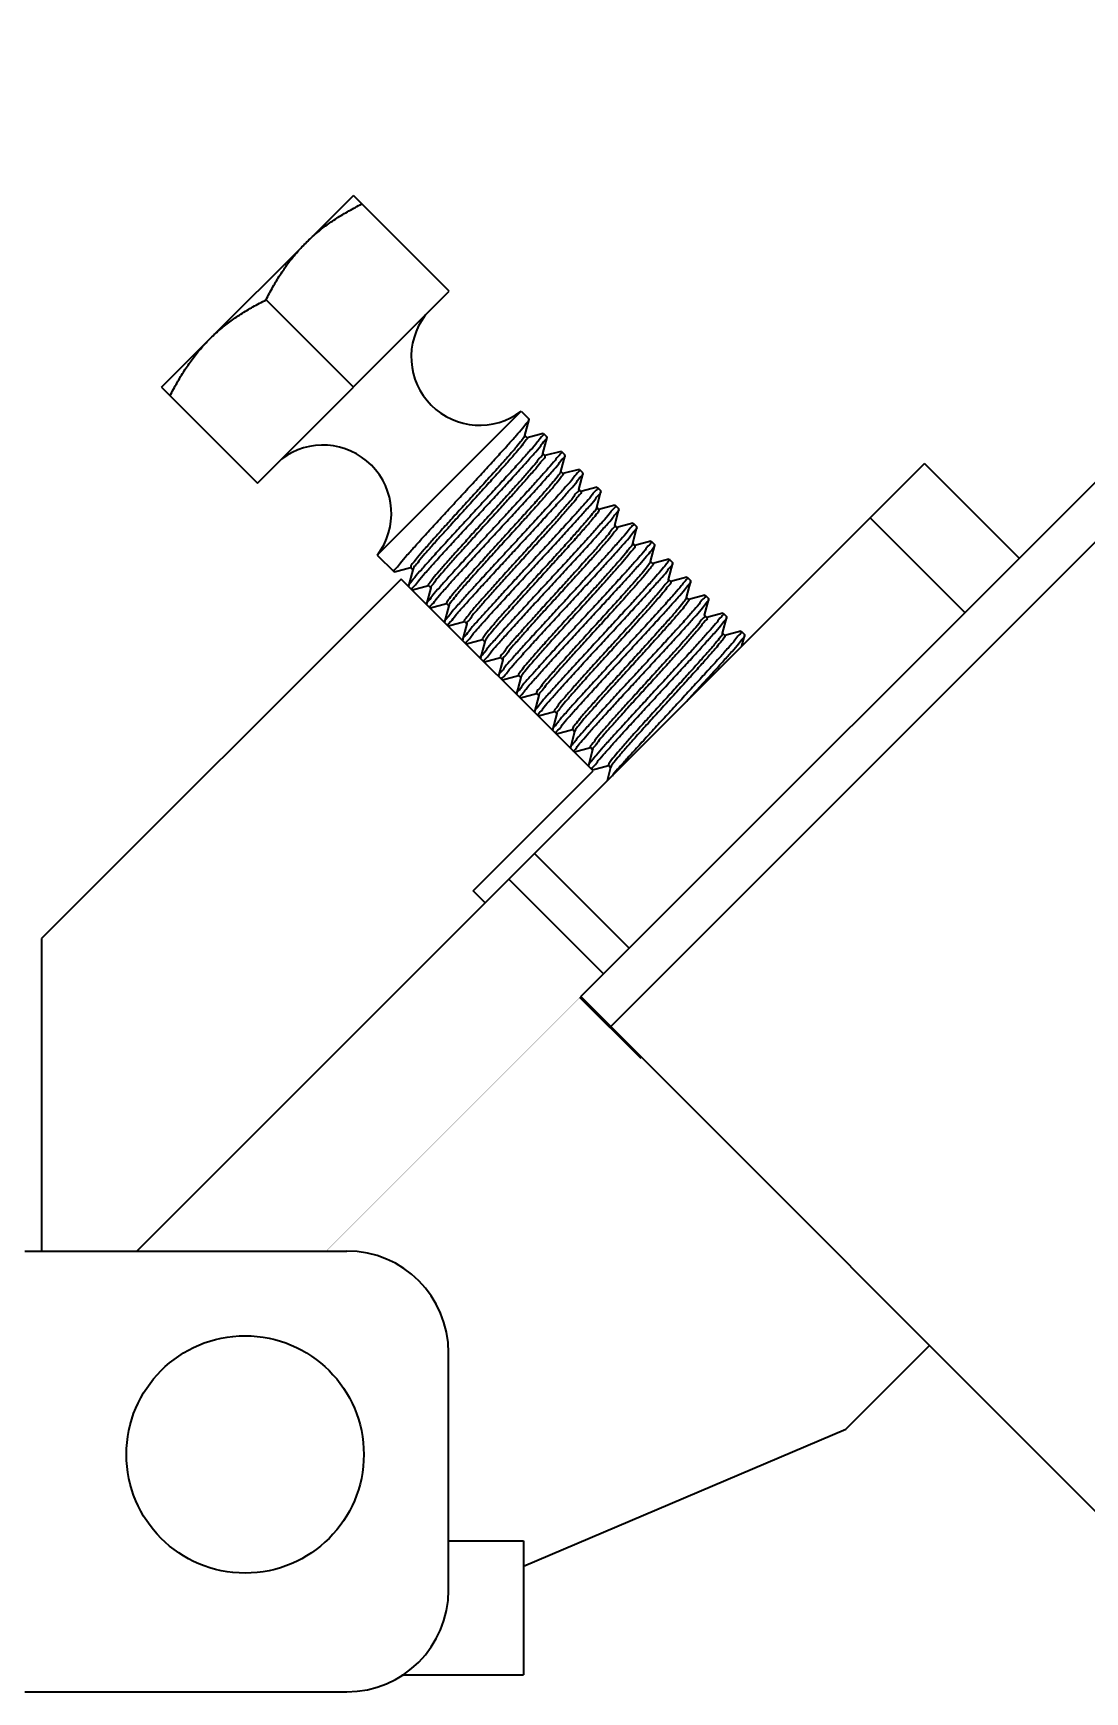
# Model space of a CAD drawing. Extents: x -452079 to 117456, y 3902 to 836955.
# Drawn here: x -266191 to -265778, y 688864 to 689515 of the extents above; entities that cross this region are included whole.
import ezdxf

# ---------------------------------------------------------------- set-up
doc = ezdxf.new("R2010")
doc.units = 0
doc.header["$LTSCALE"] = 1000
doc.header["$MEASUREMENT"] = 0
doc.layers.add('总说明', color=2, linetype='Continuous')
doc.styles.add('DIM_FONT', font='SIMPLEX', dxfattribs={"width": 0.7, "bigfont": 'GBCBIG'})
doc.dimstyles.new('DIMN150', dxfattribs={"dimscale": 1.5, "dimtxt": 300, "dimasz": 100, "dimexe": 250, "dimexo": 300, "dimgap": 150, "dimtad": 1, "dimdec": 0, "dimzin": 0, "dimdsep": 46, "dimtxsty": 'DIM_FONT', "dimblk": 'ARCHTICK', "dimcen": 0.09, "dimclrt": 7, "dimazin": 2, "dimtfac": 1, "dimtdec": 0, "dimtix": 1, "dimtmove": 2, "dimatfit": 3, "dimfxl": 0, "dimtolj": 1, "dimtzin": 0, "dimarcsym": 0})

# ---------------------------------------------------------------- blocks, each defined once
blk = doc.blocks.new('_ArchTick')
at = {"color": 0, "linetype": 'ByBlock', "const_width": 0.4}
blk.add_lwpolyline([(-0.5, -0.5), (0.5, 0.5)], dxfattribs=at)
blk = doc.blocks.new('*D324')
at = {"layer": '总说明', "color": 0, "linetype": 'Continuous', "lineweight": -2, "transparency": 16777216}
blk.add_arc((-266127.61, 688961.81), 1005.92, 45, 90, dxfattribs=at)
at = {"layer": '总说明', "color": 0, "linetype": 'Continuous', "lineweight": -2, "transparency": 16777216, "xscale": 150, "yscale": 150, "zscale": 150}
for p, rotation in [((-266127.61, 689967.73), 180.0000000000005), ((-265416.32, 689673.1), 315.0000000000401)]:
    blk.add_blockref('_ArchTick', p, dxfattribs=dict(at, rotation=rotation))
at = {"layer": '总说明', "color": 7, "linetype": 'Continuous', "transparency": 16777216, "insert": (-265570.46, 690306.9), "char_height": 450, "attachment_point": 5, "rotation": 337.5, "style": 'DIM_FONT'}
blk.add_mtext('\\A1;45°', dxfattribs=at)

msp = doc.modelspace()

# ---------------------------------------------------------------- linework, layer by layer
at = {"layer": '总说明', "color": 2, "linetype": 'Continuous'}
for p, q in [((-265976.1, 689136.82), (-263306.58, 691806.34)), ((-263294.83, 691794.59), (-265964.35, 689125.07)), ((-265976.1, 689136.82), (-265764.61, 688925.32))]:
    msp.add_line(p, q, dxfattribs=at)
at = {"layer": '总说明', "color": 5, "linetype": 'Continuous'}
for p, q in [((-266140.43, 689375.73), (-266065.24, 689450.93)), ((-266027.64, 689413.33), (-266065.24, 689450.93)), ((-266102.84, 689338.13), (-266027.64, 689413.33)), ((-266099.48, 689409.97), (-266065.24, 689375.73)), ((-266140.43, 689375.73), (-266102.84, 689338.13)), ((-266055.84, 689309.93), (-265999.44, 689366.33)), ((-265999.44, 689366.33), (-265996.37, 689363.26)), ((-265998.04, 689356.8), (-265996.36, 689363.12)), ((-265996.36, 689363.12), (-265996.37, 689363.26)), ((-265998.05, 689356.66), (-265998.42, 689356.01)), ((-265998.07, 689356.67), (-265998.04, 689356.8)), ((-265997.15, 689355.9), (-265998.04, 689356.8)), ((-265990.87, 689357.63), (-265997.16, 689355.95)), ((-265990.87, 689357.63), (-265990.73, 689357.62)), ((-265990.73, 689357.62), (-265989.32, 689356.21)), ((-265991.02, 689349.62), (-265990.99, 689349.75)), ((-265990.99, 689349.75), (-265989.31, 689356.07)), ((-265990.1, 689348.85), (-265990.99, 689349.75)), ((-265983.82, 689350.58), (-265990.11, 689348.9)), ((-265989.31, 689356.07), (-265989.32, 689356.21)), ((-265983.82, 689350.58), (-265983.68, 689350.57)), ((-265983.68, 689350.57), (-265982.27, 689349.16)), ((-266004.28, 689182.9), (-265841.3, 689345.88)), ((-265991.08, 689349.59), (-265991.06, 689349.53)), ((-265983.94, 689342.7), (-265982.26, 689349.02)), ((-265976.77, 689343.53), (-265983.06, 689341.85)), ((-265982.26, 689349.02), (-265982.27, 689349.16)), ((-265976.77, 689343.53), (-265976.63, 689343.52)), ((-265976.63, 689343.52), (-265975.22, 689342.11)), ((-265804.17, 689308.75), (-265841.3, 689345.88)), ((-265983.99, 689342.58), (-265984.22, 689342.07)), ((-265983.97, 689342.57), (-265983.94, 689342.7)), ((-265983.05, 689341.8), (-265983.94, 689342.7)), ((-265976.89, 689335.65), (-265975.21, 689341.97)), ((-265975.21, 689341.97), (-265975.22, 689342.11)), ((-265976.92, 689335.52), (-265976.89, 689335.65)), ((-265976, 689334.75), (-265976.89, 689335.65)), ((-265969.72, 689336.48), (-265976.01, 689334.8)), ((-265969.84, 689328.6), (-265968.16, 689334.92)), ((-265969.72, 689336.48), (-265969.58, 689336.47)), ((-265969.58, 689336.47), (-265968.17, 689335.06)), ((-265968.16, 689334.92), (-265968.17, 689335.06)), ((-265969.93, 689328.48), (-265970.04, 689328.11)), ((-265969.87, 689328.47), (-265969.84, 689328.6)), ((-265968.95, 689327.7), (-265969.84, 689328.6)), ((-265962.67, 689329.43), (-265968.96, 689327.75)), ((-265962.79, 689321.55), (-265961.11, 689327.87)), ((-265962.67, 689329.43), (-265962.53, 689329.42)), ((-265962.53, 689329.42), (-265961.12, 689328.01)), ((-265961.11, 689327.87), (-265961.12, 689328.01)), ((-265862.61, 689324.56), (-265825.48, 689287.44)), ((-265962.83, 689321.42), (-265962.79, 689321.55)), ((-265961.9, 689320.65), (-265962.79, 689321.55)), ((-265955.62, 689322.38), (-265961.91, 689320.7)), ((-265955.74, 689314.5), (-265954.06, 689320.82)), ((-265955.62, 689322.38), (-265955.48, 689322.37)), ((-265955.48, 689322.37), (-265954.07, 689320.96)), ((-265954.06, 689320.82), (-265954.07, 689320.96)), ((-265955.85, 689314.37), (-265955.87, 689314.14)), ((-265955.78, 689314.37), (-265955.74, 689314.5)), ((-265954.85, 689313.6), (-265955.74, 689314.5)), ((-265948.57, 689315.33), (-265954.86, 689313.65)), ((-265948.69, 689307.45), (-265947.01, 689313.77)), ((-265948.57, 689315.33), (-265948.43, 689315.32)), ((-265948.43, 689315.32), (-265947.02, 689313.91)), ((-265947.01, 689313.77), (-265947.02, 689313.91)), ((-266055.84, 689309.93), (-266049.24, 689303.34)), ((-266049.1, 689303.33), (-266042.81, 689305)), ((-266042.82, 689305.06), (-266041.92, 689304.16)), ((-266041.89, 689304.29), (-266041.92, 689304.16)), ((-266041.81, 689304.49), (-266041.81, 689304.29)), ((-265948.67, 689307.31), (-265949.1, 689306.61)), ((-265948.73, 689307.32), (-265948.69, 689307.45)), ((-265947.8, 689306.55), (-265948.69, 689307.45)), ((-265941.52, 689308.28), (-265947.81, 689306.6)), ((-265941.64, 689300.4), (-265939.96, 689306.72)), ((-265941.52, 689308.28), (-265941.38, 689308.27)), ((-265941.38, 689308.27), (-265939.97, 689306.86)), ((-265939.96, 689306.72), (-265939.97, 689306.86)), ((-266046.44, 689300.53), (-266187.43, 689159.54)), ((-266049.1, 689303.33), (-266049.24, 689303.34)), ((-265971.24, 689225.34), (-266046.44, 689300.53)), ((-266041.92, 689304.16), (-266043.61, 689297.84)), ((-266042.05, 689296.28), (-266035.76, 689297.95)), ((-266035.77, 689298.01), (-266034.87, 689297.11)), ((-265941.75, 689300.25), (-265941.72, 689300.15)), ((-265941.68, 689300.27), (-265941.64, 689300.4)), ((-265940.75, 689299.5), (-265941.64, 689300.4)), ((-265934.47, 689301.23), (-265940.76, 689299.56)), ((-265934.59, 689293.35), (-265932.91, 689299.67)), ((-265934.47, 689301.23), (-265934.33, 689301.22)), ((-265934.33, 689301.22), (-265932.92, 689299.81)), ((-265932.91, 689299.67), (-265932.92, 689299.81)), ((-266034.87, 689297.11), (-266036.56, 689290.79)), ((-266034.84, 689297.24), (-266034.87, 689297.11)), ((-265934.63, 689293.23), (-265934.9, 689292.68)), ((-265934.63, 689293.22), (-265934.59, 689293.35)), ((-265933.7, 689292.45), (-265934.59, 689293.35)), ((-265927.42, 689294.18), (-265933.71, 689292.51)), ((-265927.54, 689286.3), (-265925.86, 689292.62)), ((-265927.42, 689294.18), (-265927.28, 689294.17)), ((-265927.28, 689294.17), (-265925.87, 689292.76)), ((-265925.86, 689292.62), (-265925.87, 689292.76)), ((-266035, 689289.23), (-266028.71, 689290.9)), ((-266027.82, 689290.06), (-266029.51, 689283.74)), ((-266028.72, 689290.96), (-266027.82, 689290.06)), ((-266027.79, 689290.19), (-266027.82, 689290.06)), ((-266027.65, 689290.51), (-266027.73, 689290.18)), ((-265927.58, 689286.17), (-265927.54, 689286.3)), ((-265926.65, 689285.4), (-265927.54, 689286.3)), ((-265920.37, 689287.13), (-265926.66, 689285.46)), ((-265920.49, 689279.25), (-265918.81, 689285.57)), ((-265920.37, 689287.13), (-265920.23, 689287.12)), ((-265920.23, 689287.12), (-265918.82, 689285.71)), ((-265918.81, 689285.57), (-265918.82, 689285.71)), ((-266027.95, 689282.18), (-266021.66, 689283.85)), ((-266020.78, 689283.01), (-266022.46, 689276.69)), ((-266021.67, 689283.91), (-266020.78, 689283.01)), ((-266020.74, 689283.14), (-266020.78, 689283.01)), ((-265920.57, 689279.13), (-265920.71, 689278.73)), ((-265920.53, 689279.12), (-265920.49, 689279.25)), ((-265919.6, 689278.35), (-265920.49, 689279.25)), ((-265913.32, 689280.08), (-265919.61, 689278.41)), ((-265913.32, 689280.08), (-265913.18, 689280.07)), ((-265913.18, 689280.07), (-265911.77, 689278.66)), ((-265912.89, 689274.29), (-265911.76, 689278.52)), ((-265911.76, 689278.52), (-265911.77, 689278.66)), ((-266020.9, 689275.13), (-266014.61, 689276.8)), ((-266013.73, 689275.96), (-266015.41, 689269.64)), ((-266014.62, 689276.86), (-266013.73, 689275.96)), ((-266013.69, 689276.09), (-266013.73, 689275.96)), ((-266013.47, 689276.55), (-266013.67, 689276.08)), ((-266013.85, 689268.08), (-266007.56, 689269.76)), ((-266006.68, 689268.91), (-266008.36, 689262.59)), ((-266007.57, 689269.81), (-266006.68, 689268.91)), ((-266006.64, 689269.04), (-266006.68, 689268.91)), ((-266006.62, 689269.1), (-266006.6, 689269.06)), ((-266006.8, 689261.03), (-266000.51, 689262.71)), ((-265999.63, 689261.86), (-266001.31, 689255.54)), ((-266000.52, 689262.76), (-265999.63, 689261.86)), ((-265999.59, 689261.99), (-265999.63, 689261.86)), ((-265999.27, 689262.61), (-265999.61, 689261.99)), ((-265999.75, 689253.98), (-265993.46, 689255.66)), ((-265992.58, 689254.81), (-265994.26, 689248.49)), ((-265993.47, 689255.71), (-265992.58, 689254.81)), ((-265992.54, 689254.94), (-265992.58, 689254.81)), ((-265992.48, 689255.11), (-265992.46, 689254.95)), ((-265992.7, 689246.93), (-265986.41, 689248.61)), ((-265985.53, 689247.76), (-265987.21, 689241.44)), ((-265986.42, 689248.66), (-265985.53, 689247.76)), ((-265985.49, 689247.89), (-265985.53, 689247.76)), ((-265985.65, 689239.88), (-265979.36, 689241.56)), ((-265978.48, 689240.71), (-265980.16, 689234.39)), ((-265979.37, 689241.61), (-265978.48, 689240.71)), ((-265978.44, 689240.84), (-265978.48, 689240.71)), ((-265978.32, 689241.13), (-265978.38, 689240.83)), ((-265978.6, 689232.83), (-265972.31, 689234.51)), ((-265971.43, 689233.66), (-265973.11, 689227.34)), ((-265972.32, 689234.56), (-265971.43, 689233.66)), ((-265971.39, 689233.79), (-265971.43, 689233.66)), ((-265971.55, 689225.78), (-265965.26, 689227.46)), ((-265964.38, 689226.61), (-265965.76, 689221.41)), ((-265965.27, 689227.51), (-265964.38, 689226.61)), ((-265964.34, 689226.74), (-265964.38, 689226.61)), ((-265964.14, 689227.16), (-265964.31, 689226.73)), ((-266018.24, 689178.34), (-265971.24, 689225.34)), ((-265994.21, 689192.97), (-265957.08, 689155.84)), ((-266150.11, 689037.07), (-266004.28, 689182.9)), ((-266004.28, 689182.9), (-265967.15, 689145.77)), ((-266013.54, 689173.64), (-266018.24, 689178.34)), ((-266187.43, 689159.54), (-266187.43, 689037.07)), ((-265952.44, 689112.54), (-265976.41, 689136.51)), ((-266194.08, 689037.07), (-266067.79, 689037.07)), ((-265872.15, 688967.24), (-265839.33, 689000.05)), ((-266027.91, 688904.13), (-266027.91, 688997.19)), ((-265998.57, 688913.57), (-265872.15, 688967.24)), ((-266027.91, 688923.4), (-265998.57, 688923.4)), ((-265998.57, 688923.4), (-265998.57, 688870.89)), ((-266046.17, 688870.89), (-265998.57, 688870.89)), ((-266194.08, 688864.25), (-266067.79, 688864.25))]:
    msp.add_line(p, q, dxfattribs=at)
at = {"layer": '总说明', "color": 5, "linetype": 'Continuous', "const_width": 0.0369}
msp.add_lwpolyline([(-265976.1, 689136.82), (-266075.85, 689037.07)], dxfattribs=at)
at = {"layer": '总说明', "color": 5, "linetype": 'Continuous'}
msp.add_circle((-266107.67, 688957.31), 46.53, dxfattribs=at)
for centre, radius, start, end in [((-266015.72, 689387.65), 26.82, 142.62815, 307.37185), ((-266077.15, 689326.22), 26.82, 322.62815, 127.37185), ((-266067.79, 688997.19), 39.88, 0, 90), ((-266067.79, 688904.13), 39.88, 270, 0)]:
    msp.add_arc(centre, radius, start, end, dxfattribs=at)
for points, start_tangent, end_tangent in [([(-266084.04, 689432.13), (-266080.21, 689435.68), (-266076.1, 689438.96), (-266071.71, 689442), (-266067, 689444.85), (-266061.88, 689447.57)], (0.707107, 0.707106), (0.894427, 0.447214)), ([(-266099.48, 689409.97), (-266096.76, 689415.09), (-266093.91, 689419.81), (-266090.87, 689424.2), (-266087.59, 689428.3), (-266084.04, 689432.13)], (0.447214, 0.894427), (0.707107, 0.707107)), ([(-266121.64, 689394.53), (-266117.81, 689398.08), (-266113.7, 689401.36), (-266109.31, 689404.4), (-266104.6, 689407.25), (-266099.48, 689409.97)], (0.707107, 0.707106), (0.894427, 0.447214)), ([(-266137.08, 689372.37), (-266134.36, 689377.49), (-266131.51, 689382.21), (-266128.47, 689386.6), (-266125.19, 689390.7), (-266121.64, 689394.53)], (0.447214, 0.894427), (0.707107, 0.707107)), ([(-266022.8, 689333.3), (-266017.84, 689338.68), (-266013.04, 689343.89), (-266008.61, 689348.73), (-266004.67, 689353.08), (-266001.38, 689356.79), (-265998.82, 689359.77), (-265997.13, 689361.87), (-265996.39, 689363.03), (-265996.41, 689363.08)], (0.678435, 0.73466), (-0.54701, 0.837126)), ([(-265990.84, 689357.52), (-265990.75, 689357.39), (-265991.49, 689356.23), (-265993.18, 689354.13), (-265995.74, 689351.15), (-265999.03, 689347.44), (-266002.97, 689343.09), (-266007.4, 689338.25), (-266012.2, 689333.04), (-266017.16, 689327.66)], (0.678071, -0.734996), (-0.678435, -0.73466)), ([(-265998.42, 689356.01), (-265999.71, 689354.28), (-266001.87, 689351.67), (-266004.8, 689348.29), (-266008.38, 689344.26), (-266012.47, 689339.73), (-266016.88, 689334.87), (-266021.45, 689329.86), (-266025.97, 689324.89), (-266030.26, 689320.15), (-266034.15, 689315.82), (-266037.47, 689312.05), (-266040.08, 689308.99), (-266041.87, 689306.76), (-266042.75, 689305.43), (-266042.72, 689305.09)], (-0.558946, -0.829204), (0.327323, -0.944913)), ([(-265997.15, 689355.88), (-265997.13, 689355.87), (-265997.48, 689355.07), (-265998.77, 689353.34), (-266000.93, 689350.73), (-266003.86, 689347.35), (-266007.44, 689343.32), (-266011.53, 689338.79), (-266015.94, 689333.93), (-266020.51, 689328.92), (-266025.03, 689323.95), (-266029.32, 689319.21), (-266033.21, 689314.88), (-266036.53, 689311.11), (-266039.14, 689308.05), (-266040.93, 689305.82), (-266041.81, 689304.49)], (0.964187, -0.265224), (-0.06784, -0.997696)), ([(-266015.75, 689326.25), (-266010.81, 689331.61), (-266006.03, 689336.79), (-266001.59, 689341.65), (-265997.65, 689346.01), (-265994.35, 689349.71), (-265991.8, 689352.69), (-265990.11, 689354.78), (-265989.34, 689355.96), (-265989.37, 689356.03)], (0.678435, 0.73466), (-0.480478, 0.877007)), ([(-265983.79, 689350.48), (-265983.7, 689350.33), (-265984.47, 689349.14), (-265986.16, 689347.05), (-265988.71, 689344.07), (-265992.01, 689340.37), (-265995.95, 689336.01), (-266000.4, 689331.15), (-266005.17, 689325.97), (-266010.11, 689320.61)], (0.620064, -0.784552), (-0.678435, -0.73466)), ([(-265991.06, 689349.53), (-265991.82, 689348.32), (-265993.49, 689346.2), (-265996, 689343.25), (-265999.23, 689339.57), (-266003.05, 689335.3), (-266007.3, 689330.61), (-266011.8, 689325.66), (-266016.37, 689320.64), (-266020.82, 689315.75), (-266024.96, 689311.16), (-266028.62, 689307.05), (-266031.64, 689303.58), (-266033.91, 689300.87), (-266035.31, 689299.02), (-266035.8, 689298.09), (-266035.75, 689298.07)], (0.339404, -0.940641), (0.973295, -0.229556)), ([(-265990.21, 689348.76), (-265990.12, 689348.59), (-265990.88, 689347.38), (-265992.55, 689345.26), (-265995.06, 689342.31), (-265998.29, 689338.63), (-266002.11, 689334.36), (-266006.36, 689329.67), (-266010.86, 689324.72), (-266015.43, 689319.7), (-266019.88, 689314.81), (-266024.02, 689310.22), (-266027.68, 689306.11), (-266030.7, 689302.64), (-266032.97, 689299.93), (-266034.37, 689298.08), (-266034.91, 689297.23)], (0.608978, -0.793187), (0.093888, -0.995583)), ([(-266008.7, 689319.2), (-266003.76, 689324.56), (-265998.98, 689329.75), (-265994.5, 689334.64), (-265990.54, 689339.02), (-265987.26, 689342.72), (-265984.72, 689345.67), (-265983.05, 689347.75), (-265982.29, 689348.93), (-265982.32, 689348.98)], (0.678435, 0.73466), (-0.539935, 0.841707)), ([(-265976.74, 689343.42), (-265976.65, 689343.29), (-265977.41, 689342.11), (-265979.08, 689340.03), (-265981.62, 689337.08), (-265984.9, 689333.38), (-265988.86, 689329), (-265993.34, 689324.11), (-265998.12, 689318.92), (-266003.06, 689313.56)], (0.671665, -0.740855), (-0.678435, -0.73466)), ([(-265984.22, 689342.07), (-265985.39, 689340.46), (-265987.43, 689337.97), (-265990.27, 689334.68), (-265993.77, 689330.73), (-265997.8, 689326.26), (-266002.18, 689321.43), (-266006.74, 689316.43), (-266011.28, 689311.44), (-266015.61, 689306.66), (-266019.56, 689302.26), (-266022.97, 689298.41), (-266025.68, 689295.26), (-266027.58, 689292.91), (-266028.59, 689291.45), (-266028.67, 689290.97)], (-0.477036, -0.878884), (0.209123, -0.977889)), ([(-265983.05, 689341.8), (-265983.28, 689341.13), (-265984.45, 689339.52), (-265986.49, 689337.03), (-265989.33, 689333.74), (-265992.83, 689329.79), (-265996.86, 689325.32), (-266001.24, 689320.49), (-266005.8, 689315.49), (-266010.34, 689310.5), (-266014.67, 689305.72), (-266018.62, 689301.32), (-266022.03, 689297.47), (-266024.74, 689294.32), (-266026.64, 689291.97), (-266027.65, 689290.51)], (0.563765, -0.825935), (-0.312593, -0.949887)), ([(-266001.65, 689312.15), (-265996.71, 689317.5), (-265991.9, 689322.73), (-265987.4, 689327.65), (-265983.44, 689332.03), (-265980.16, 689335.72), (-265977.65, 689338.65), (-265975.98, 689340.73), (-265975.23, 689341.89), (-265975.26, 689341.93)], (0.678435, 0.73466), (-0.597228, 0.802072)), ([(-266049.13, 689303.44), (-266049.22, 689303.57), (-266048.47, 689304.73), (-266046.78, 689306.83), (-266044.21, 689309.82), (-266040.92, 689313.53), (-266036.99, 689317.87), (-266032.57, 689322.7), (-266027.76, 689327.92), (-266022.8, 689333.3)], (-0.675831, 0.737056), (0.678435, 0.73466)), ([(-265976.93, 689335.52), (-265977.57, 689334.43), (-265979.12, 689332.43), (-265981.52, 689329.58), (-265984.66, 689326), (-265988.41, 689321.8), (-265992.62, 689317.15), (-265997.1, 689312.22), (-266001.67, 689307.2), (-266006.14, 689302.28), (-266010.33, 689297.65), (-266014.06, 689293.47)], (0.730717, -0.68268), (-0.662888, -0.748719)), ([(-265976.06, 689334.63), (-265975.99, 689334.58), (-265976.63, 689333.49), (-265978.18, 689331.49), (-265980.58, 689328.64), (-265983.72, 689325.06), (-265987.47, 689320.86), (-265991.68, 689316.21), (-265996.16, 689311.28), (-266000.73, 689306.26), (-266005.2, 689301.34), (-266009.39, 689296.71), (-266013.12, 689292.53)], (0.870228, -0.49265), (-0.662888, -0.748719)), ([(-265969.68, 689336.36), (-265969.59, 689336.25), (-265970.34, 689335.09), (-265972.01, 689333.01), (-265974.52, 689330.08), (-265977.8, 689326.39), (-265981.76, 689322.01), (-265986.26, 689317.09), (-265991.07, 689311.86), (-265996.01, 689306.51)], (0.72202, -0.691872), (-0.678435, -0.73466)), ([(-265994.6, 689305.1), (-265989.66, 689310.45), (-265984.83, 689315.7), (-265980.32, 689320.64), (-265976.36, 689325.01), (-265973.09, 689328.69), (-265970.59, 689331.61), (-265968.92, 689333.69), (-265968.18, 689334.85), (-265968.2, 689334.88)], (0.678435, 0.73466), (-0.62331, 0.781975)), ([(-266017.16, 689327.66), (-266022.12, 689322.28), (-266026.93, 689317.06), (-266031.36, 689312.23), (-266035.28, 689307.89), (-266038.57, 689304.18), (-266041.14, 689301.19), (-266042.83, 689299.09), (-266043.58, 689297.93), (-266043.55, 689297.88)], (-0.678435, -0.73466), (0.54423, -0.838936)), ([(-266042.08, 689296.39), (-266042.17, 689296.51), (-266041.43, 689297.67), (-266039.73, 689299.79), (-266037.16, 689302.78), (-266033.87, 689306.48), (-266029.97, 689310.79), (-266025.53, 689315.64), (-266020.71, 689320.88), (-266015.75, 689326.25)], (-0.69538, 0.718643), (0.678435, 0.73466)), ([(-265970.04, 689328.11), (-265971.08, 689326.62), (-265973.01, 689324.25), (-265975.75, 689321.06), (-265979.17, 689317.19), (-265983.14, 689312.78), (-265987.49, 689307.99), (-265992.03, 689303), (-265996.58, 689298), (-266000.95, 689293.18), (-266004.97, 689288.72), (-266008.45, 689284.79), (-266011.26, 689281.53), (-266013.28, 689279.07), (-266014.41, 689277.49), (-266014.61, 689276.86)], (-0.356019, -0.934479), (0.395701, -0.91838)), ([(-265968.98, 689327.69), (-265969.1, 689327.17), (-265970.14, 689325.68), (-265972.07, 689323.31), (-265974.81, 689320.12), (-265978.23, 689316.25), (-265982.2, 689311.84), (-265986.55, 689307.05), (-265991.09, 689302.06), (-265995.64, 689297.06), (-266000.01, 689292.24), (-266004.03, 689287.78), (-266007.51, 689283.85), (-266010.32, 689280.59), (-266012.34, 689278.13), (-266013.47, 689276.55)], (0.215215, -0.976567), (-0.450529, -0.892762)), ([(-265962.63, 689329.31), (-265962.54, 689329.21), (-265963.28, 689328.06), (-265964.95, 689325.97), (-265967.45, 689323.05), (-265970.72, 689319.37), (-265974.68, 689315), (-265979.19, 689310.06), (-265984.02, 689304.81), (-265988.96, 689299.46)], (0.745127, -0.666923), (-0.678435, -0.73466)), ([(-265987.55, 689298.05), (-265982.6, 689303.42), (-265977.73, 689308.71), (-265973.2, 689313.66), (-265969.25, 689318.03), (-265966.01, 689321.68), (-265963.51, 689324.6), (-265961.84, 689326.68), (-265961.12, 689327.81), (-265961.14, 689327.84)], (0.678435, 0.73466), (-0.671679, 0.740842)), ([(-266010.11, 689320.61), (-266015.07, 689315.24), (-266019.89, 689310), (-266024.33, 689305.15), (-266028.23, 689300.84), (-266031.52, 689297.14), (-266034.09, 689294.15), (-266035.79, 689292.03), (-266036.53, 689290.87), (-266036.51, 689290.83)], (-0.678435, -0.73466), (0.564907, -0.825154)), ([(-266035.05, 689289.35), (-266035.13, 689289.44), (-266034.41, 689290.57), (-266032.72, 689292.69), (-266030.15, 689295.68), (-266026.87, 689299.37), (-266022.98, 689303.67), (-266018.51, 689308.56), (-266013.67, 689313.82), (-266008.7, 689319.2)], (-0.783261, 0.621693), (0.678435, 0.73466)), ([(-265962.77, 689321.46), (-265963.33, 689320.53), (-265964.76, 689318.65), (-265967.06, 689315.91), (-265970.11, 689312.41), (-265973.79, 689308.29), (-265977.94, 689303.69), (-265982.39, 689298.79), (-265986.96, 689293.77), (-265991.46, 689288.83), (-265995.7, 689284.14), (-265999.5, 689279.89), (-266002.71, 689276.24), (-266005.19, 689273.31), (-266006.83, 689271.22), (-266007.56, 689270.04), (-266007.46, 689269.91)], (0.606273, -0.795257), (0.691036, -0.72282)), ([(-265961.92, 689320.57), (-265961.87, 689320.55), (-265962.39, 689319.59), (-265963.82, 689317.71), (-265966.12, 689314.97), (-265969.17, 689311.47), (-265972.85, 689307.35), (-265977, 689302.75), (-265981.45, 689297.85), (-265986.02, 689292.83), (-265990.52, 689287.89), (-265994.76, 689283.2), (-265998.56, 689278.95), (-266001.77, 689275.3), (-266004.25, 689272.37), (-266005.89, 689270.28), (-266006.62, 689269.1)], (0.9653, -0.261145), (0.4579, -0.889004)), ([(-265955.57, 689322.26), (-265955.48, 689322.17), (-265956.2, 689321.04), (-265957.87, 689318.96), (-265960.37, 689316.04), (-265963.61, 689312.39), (-265967.56, 689308.02), (-265972.09, 689303.07), (-265976.96, 689297.78), (-265981.91, 689292.41)], (0.788288, -0.615307), (-0.678435, -0.73466)), ([(-265980.5, 689291), (-265975.55, 689296.37), (-265970.76, 689301.57), (-265966.33, 689306.41), (-265962.38, 689310.77), (-265959.1, 689314.47), (-265956.54, 689317.45), (-265954.83, 689319.58), (-265954.08, 689320.75), (-265954.1, 689320.78)], (0.678435, 0.73466), (-0.612773, 0.790259)), ([(-266003.06, 689313.56), (-266008.03, 689308.18), (-266012.87, 689302.92), (-266017.34, 689298.03), (-266021.24, 689293.73), (-266024.51, 689290.04), (-266027.08, 689287.05), (-266028.77, 689284.94), (-266029.49, 689283.8), (-266029.48, 689283.77)], (-0.678435, -0.73466), (0.665467, -0.746428)), ([(-266019.04, 689293.19), (-266015.2, 689297.42), (-266010.93, 689302.09), (-266006.37, 689307.04), (-266001.65, 689312.15)], (0.669412, 0.742891), (0.678435, 0.73466)), ([(-265955.87, 689314.14), (-265956.79, 689312.78), (-265958.61, 689310.51), (-265961.24, 689307.43), (-265964.58, 689303.64), (-265968.49, 689299.29), (-265972.79, 689294.54), (-265977.32, 689289.56), (-265981.88, 689284.56), (-265986.29, 689279.7), (-265990.36, 689275.18), (-265993.92, 689271.17), (-265996.83, 689267.82), (-265998.96, 689265.25), (-266000.21, 689263.55), (-266000.53, 689262.78), (-266000.52, 689262.77)], (-0.146821, -0.989163), (0.938077, -0.346427)), ([(-265954.93, 689313.58), (-265954.93, 689313.2), (-265955.85, 689311.84), (-265957.67, 689309.57), (-265960.3, 689306.49), (-265963.64, 689302.7), (-265967.55, 689298.35), (-265971.85, 689293.6), (-265976.38, 689288.62), (-265980.94, 689283.62), (-265985.35, 689278.76), (-265989.42, 689274.24), (-265992.98, 689270.23), (-265995.89, 689266.88), (-265998.02, 689264.31), (-265999.27, 689262.61)], (0.277812, -0.960635), (-0.53964, -0.841896)), ([(-265948.53, 689315.21), (-265948.44, 689315.11), (-265949.19, 689313.94), (-265950.9, 689311.81), (-265953.46, 689308.83), (-265956.74, 689305.13), (-265960.69, 689300.77), (-265965.12, 689295.93), (-265969.91, 689290.73), (-265974.86, 689285.36)], (0.735622, -0.677392), (-0.678435, -0.73466)), ([(-265973.45, 689283.95), (-265968.79, 689289), (-265964.27, 689293.92), (-265960.04, 689298.53), (-265956.22, 689302.74), (-265952.96, 689306.39), (-265950.3, 689309.44), (-265948.36, 689311.77), (-265947.26, 689313.28), (-265947, 689313.77)], (0.678435, 0.73466), (0.287226, 0.957863)), ([(-266020.94, 689275.25), (-266021.03, 689275.35), (-266020.3, 689276.49), (-266018.67, 689278.53), (-266016.18, 689281.43), (-266012.95, 689285.08), (-266009.01, 689289.43), (-266004.48, 689294.38), (-265999.59, 689299.7), (-265994.6, 689305.1)], (-0.727156, 0.686472), (0.678435, 0.73466)), ([(-265996.01, 689306.51), (-266000.73, 689301.4), (-266005.29, 689296.45), (-266009.56, 689291.78), (-266013.4, 689287.55)], (-0.678435, -0.73466), (-0.669412, -0.742891)), ([(-265949.1, 689306.61), (-265950.42, 689304.85), (-265952.61, 689302.22), (-265955.56, 689298.82), (-265959.17, 689294.77), (-265963.27, 689290.22), (-265967.69, 689285.35), (-265972.26, 689280.34), (-265976.77, 689275.37), (-265981.06, 689270.64), (-265984.93, 689266.33), (-265988.22, 689262.58), (-265990.8, 689259.55), (-265992.56, 689257.35), (-265993.42, 689256.05), (-265993.36, 689255.75)], (-0.595315, -0.803493), (0.388709, -0.921361)), ([(-265947.81, 689306.52), (-265947.78, 689306.51), (-265948.16, 689305.67), (-265949.48, 689303.91), (-265951.67, 689301.28), (-265954.62, 689297.88), (-265958.23, 689293.83), (-265962.33, 689289.28), (-265966.75, 689284.41), (-265971.32, 689279.4), (-265975.83, 689274.43), (-265980.12, 689269.7), (-265983.99, 689265.39), (-265987.28, 689261.64), (-265989.87, 689258.61), (-265991.62, 689256.41), (-265992.48, 689255.11)], (0.972276, -0.233836), (0.023685, -0.999719)), ([(-265941.38, 689308.27), (-265941.62, 689307.64), (-265942.72, 689306.13), (-265944.66, 689303.8), (-265947.32, 689300.75), (-265950.58, 689297.1), (-265954.4, 689292.89), (-265958.63, 689288.28), (-265963.15, 689283.36), (-265967.81, 689278.31)], (0.863266, -0.504749), (-0.678435, -0.73466)), ([(-265966.4, 689276.9), (-265961.42, 689282.3), (-265956.53, 689287.62), (-265952, 689292.57), (-265948.07, 689296.92), (-265944.83, 689300.56), (-265942.34, 689303.46), (-265940.71, 689305.51), (-265939.98, 689306.65), (-265940, 689306.68)], (0.678435, 0.73466), (-0.597006, 0.802237)), ([(-265988.96, 689299.46), (-265993.95, 689294.06), (-265998.84, 689288.74), (-266003.37, 689283.79), (-266007.31, 689279.44), (-266010.54, 689275.79), (-266013.03, 689272.89), (-266014.66, 689270.85), (-266015.39, 689269.71), (-266015.36, 689269.68)], (-0.678435, -0.73466), (0.600611, -0.799541)), ([(-266013.89, 689268.2), (-266013.98, 689268.3), (-266013.23, 689269.47), (-266011.52, 689271.61), (-266008.94, 689274.6), (-266005.65, 689278.3), (-266001.71, 689282.65), (-265997.28, 689287.49), (-265992.5, 689292.69), (-265987.55, 689298.05)], (-0.737043, 0.675845), (0.678435, 0.73466)), ([(-265941.72, 689300.15), (-265942.51, 689298.91), (-265944.22, 689296.76), (-265946.75, 689293.78), (-265950, 689290.08), (-265953.84, 689285.8), (-265958.11, 689281.09), (-265962.61, 689276.13), (-265967.18, 689271.12), (-265971.62, 689266.23), (-265975.75, 689261.66), (-265979.39, 689257.57), (-265982.39, 689254.12), (-265984.62, 689251.44), (-265986, 689249.62), (-265986.45, 689248.73), (-265986.41, 689248.71)], (0.220424, -0.975404), (0.977293, -0.21189)), ([(-265940.86, 689299.43), (-265940.78, 689299.21), (-265941.57, 689297.97), (-265943.28, 689295.82), (-265945.81, 689292.84), (-265949.06, 689289.14), (-265952.9, 689284.86), (-265957.17, 689280.15), (-265961.67, 689275.19), (-265966.24, 689270.18), (-265970.68, 689265.29), (-265974.81, 689260.72), (-265978.45, 689256.63), (-265981.45, 689253.19), (-265983.68, 689250.5), (-265985.06, 689248.68)], (0.5257, -0.85067), (-0.609071, -0.793116)), ([(-265934.43, 689301.12), (-265934.34, 689301.01), (-265935.07, 689299.87), (-265936.7, 689297.82), (-265939.19, 689294.92), (-265942.43, 689291.28), (-265946.36, 689286.93), (-265950.89, 689281.98), (-265955.78, 689276.66), (-265960.76, 689271.26)], (0.723955, -0.689847), (-0.678435, -0.73466)), ([(-265959.35, 689269.85), (-265954.39, 689275.23), (-265949.53, 689280.51), (-265945.04, 689285.42), (-265941.14, 689289.73), (-265937.89, 689293.39), (-265935.37, 689296.32), (-265933.71, 689298.39), (-265932.94, 689299.57), (-265932.97, 689299.63)], (0.678435, 0.73466), (-0.488465, 0.872583)), ([(-266027.99, 689282.22), (-266028.01, 689282.55), (-266027.07, 689283.9), (-266025.22, 689286.18), (-266022.5, 689289.32), (-266019.04, 689293.19)], (-0.290534, 0.956865), (0.669412, 0.742891)), ([(-266014.06, 689293.47), (-266017.18, 689289.9), (-266019.56, 689287.08), (-266021.08, 689285.11), (-266021.69, 689284.06), (-266021.62, 689284.02)], (-0.662888, -0.748719), (0.908912, -0.416988)), ([(-266013.12, 689292.53), (-266016.24, 689288.96), (-266018.62, 689286.14), (-266020.14, 689284.17), (-266020.75, 689283.12)], (-0.662888, -0.748719), (0.766334, -0.642442)), ([(-265981.91, 689292.41), (-265986.86, 689287.05), (-265991.64, 689281.85), (-265996.07, 689277.01), (-266000.01, 689272.66), (-266003.3, 689268.96), (-266005.88, 689265.97), (-266007.59, 689263.83), (-266008.34, 689262.66), (-266008.31, 689262.63)], (-0.678435, -0.73466), (0.614195, -0.789154)), ([(-265934.9, 689292.68), (-265936.1, 689291.04), (-265938.17, 689288.52), (-265941.03, 689285.21), (-265944.56, 689281.24), (-265948.6, 689276.75), (-265952.99, 689271.91), (-265957.55, 689266.9), (-265962.08, 689261.92), (-265966.41, 689257.15), (-265970.34, 689252.77), (-265973.72, 689248.94), (-265976.41, 689245.81), (-265978.28, 689243.49), (-265979.26, 689242.07), (-265979.31, 689241.62)], (-0.500986, -0.865455), (0.220556, -0.975374)), ([(-265933.7, 689292.45), (-265933.96, 689291.74), (-265935.16, 689290.1), (-265937.23, 689287.58), (-265940.09, 689284.27), (-265943.62, 689280.3), (-265947.66, 689275.81), (-265952.05, 689270.97), (-265956.61, 689265.96), (-265961.14, 689260.98), (-265965.47, 689256.21), (-265969.4, 689251.83), (-265972.78, 689248), (-265975.47, 689244.87), (-265977.34, 689242.55), (-265978.32, 689241.13)], (0.76234, -0.647177), (-0.26203, -0.96506)), ([(-265927.39, 689294.08), (-265927.3, 689293.93), (-265928.07, 689292.75), (-265929.73, 689290.68), (-265932.25, 689287.75), (-265935.5, 689284.09), (-265939.4, 689279.78), (-265943.89, 689274.87), (-265948.75, 689269.59), (-265953.71, 689264.21)], (0.627652, -0.778494), (-0.678435, -0.73466)), ([(-265952.3, 689262.8), (-265947.34, 689268.17), (-265942.51, 689273.43), (-265938.06, 689278.29), (-265934.16, 689282.6), (-265930.88, 689286.29), (-265928.31, 689289.29), (-265926.61, 689291.4), (-265925.88, 689292.55), (-265925.9, 689292.58)], (0.678435, 0.73466), (-0.612033, 0.790832)), ([(-266013.4, 689287.55), (-266016.86, 689283.68), (-266019.58, 689280.54), (-266021.44, 689278.26), (-266022.37, 689276.91), (-266022.37, 689276.7)], (-0.669412, -0.742891), (0.081048, -0.99671)), ([(-266006.85, 689261.15), (-266006.94, 689261.23), (-266006.23, 689262.36), (-266004.57, 689264.43), (-266002.07, 689267.35), (-265998.83, 689270.99), (-265994.89, 689275.36), (-265990.36, 689280.31), (-265985.47, 689285.62), (-265980.5, 689291)], (-0.805813, 0.59217), (0.678435, 0.73466)), ([(-265974.86, 689285.36), (-265979.83, 689279.98), (-265984.72, 689274.67), (-265989.25, 689269.72), (-265993.19, 689265.35), (-265996.43, 689261.71), (-265998.93, 689258.79), (-266000.59, 689256.72), (-266001.3, 689255.59), (-266001.28, 689255.57)], (-0.678435, -0.73466), (0.691149, -0.722712)), ([(-265927.59, 689286.16), (-265927.58, 689286.15), (-265928.26, 689285.03), (-265929.84, 689283), (-265932.27, 689280.12), (-265935.44, 689276.51), (-265939.21, 689272.29), (-265943.42, 689267.63), (-265947.91, 689262.7), (-265952.48, 689257.68), (-265956.95, 689252.77), (-265961.12, 689248.14), (-265964.84, 689243.98), (-265967.93, 689240.44), (-265970.27, 689237.65), (-265971.77, 689235.71), (-265972.34, 689234.69), (-265972.28, 689234.66)], (0.67647, -0.73647), (0.936246, -0.351346)), ([(-265926.73, 689285.29), (-265926.64, 689285.21), (-265927.32, 689284.09), (-265928.9, 689282.06), (-265931.33, 689279.18), (-265934.5, 689275.57), (-265938.27, 689271.35), (-265942.48, 689266.69), (-265946.97, 689261.76), (-265951.54, 689256.74), (-265956.01, 689251.83), (-265960.18, 689247.2), (-265963.9, 689243.04), (-265966.99, 689239.5), (-265969.33, 689236.71), (-265970.83, 689234.77), (-265971.42, 689233.76)], (0.81836, -0.574706), (0.779185, -0.626794)), ([(-265920.33, 689287.01), (-265920.24, 689286.91), (-265920.97, 689285.76), (-265922.67, 689283.65), (-265925.24, 689280.65), (-265928.52, 689276.96), (-265932.42, 689272.65), (-265936.87, 689267.79), (-265941.7, 689262.53), (-265946.67, 689257.16)], (0.736649, -0.676275), (-0.678435, -0.73466)), ([(-265945.26, 689255.75), (-265940.3, 689261.12), (-265935.48, 689266.36), (-265931.04, 689271.21), (-265927.14, 689275.52), (-265923.85, 689279.22), (-265921.28, 689282.21), (-265919.58, 689284.33), (-265918.83, 689285.49), (-265918.86, 689285.53)], (0.678435, 0.73466), (-0.561064, 0.827773)), ([(-265999.8, 689254.1), (-265999.88, 689254.19), (-265999.16, 689255.32), (-265997.5, 689257.41), (-265995, 689260.32), (-265991.76, 689263.97), (-265987.8, 689268.34), (-265983.28, 689273.3), (-265978.41, 689278.58), (-265973.45, 689283.95)], (-0.786939, 0.617031), (0.678435, 0.73466)), ([(-265967.81, 689278.31), (-265972.77, 689272.94), (-265977.64, 689267.66), (-265982.16, 689262.7), (-265986.12, 689258.33), (-265989.36, 689254.68), (-265991.86, 689251.77), (-265993.52, 689249.68), (-265994.24, 689248.55), (-265994.23, 689248.52)], (-0.678435, -0.73466), (0.670161, -0.742216)), ([(-265920.71, 689278.73), (-265921.78, 689277.21), (-265923.75, 689274.8), (-265926.51, 689271.59), (-265929.95, 689267.7), (-265933.94, 689263.27), (-265938.29, 689258.47), (-265942.84, 689253.47), (-265947.39, 689248.48), (-265951.75, 689243.67), (-265955.75, 689239.22), (-265959.21, 689235.31), (-265962, 689232.08), (-265963.98, 689229.65), (-265965.08, 689228.1), (-265965.26, 689227.51)], (-0.393621, -0.919273), (0.292598, -0.956235)), ([(-265919.62, 689278.35), (-265919.77, 689277.79), (-265920.84, 689276.27), (-265922.81, 689273.86), (-265925.57, 689270.65), (-265929.01, 689266.76), (-265933, 689262.33), (-265937.35, 689257.53), (-265941.9, 689252.53), (-265946.45, 689247.54), (-265950.81, 689242.73), (-265954.81, 689238.28), (-265958.27, 689234.37), (-265961.06, 689231.14), (-265963.04, 689228.71), (-265964.14, 689227.16)], (0.244426, -0.969668), (-0.42083, -0.90714)), ([(-265913.28, 689279.97), (-265913.2, 689279.85), (-265913.94, 689278.69), (-265915.64, 689276.57), (-265918.21, 689273.58), (-265921.5, 689269.88), (-265925.4, 689265.57), (-265929.84, 689260.72), (-265934.66, 689255.48), (-265939.62, 689250.11)], (0.692004, -0.721893), (-0.678435, -0.73466)), ([(-265934.96, 689252.21), (-265933.24, 689254.08), (-265928.43, 689259.3), (-265924.01, 689264.13), (-265920.09, 689268.47), (-265916.79, 689272.18), (-265914.23, 689275.17), (-265912.54, 689277.27), (-265911.79, 689278.43), (-265911.82, 689278.48)], (0.67822, 0.734859), (-0.544179, 0.838969)), ([(-265992.74, 689247.05), (-265992.83, 689247.15), (-265992.09, 689248.31), (-265990.42, 689250.39), (-265987.91, 689253.31), (-265984.65, 689256.99), (-265980.69, 689261.37), (-265976.17, 689266.3), (-265971.35, 689271.55), (-265966.4, 689276.9)], (-0.743601, 0.668624), (0.678435, 0.73466)), ([(-265960.76, 689271.26), (-265965.71, 689265.91), (-265970.53, 689260.66), (-265975.05, 689255.73), (-265979.01, 689251.35), (-265982.27, 689247.67), (-265984.78, 689244.75), (-265986.45, 689242.67), (-265987.19, 689241.51), (-265987.17, 689241.48)], (-0.678435, -0.73466), (0.621585, -0.783347)), ([(-265985.68, 689239.99), (-265985.77, 689240.11), (-265985.02, 689241.28), (-265983.35, 689243.37), (-265980.82, 689246.31), (-265977.54, 689250), (-265973.58, 689254.38), (-265969.09, 689259.29), (-265964.3, 689264.49), (-265959.35, 689269.85)], (-0.694864, 0.719141), (0.678435, 0.73466)), ([(-265953.71, 689264.21), (-265958.66, 689258.85), (-265963.45, 689253.65), (-265967.94, 689248.74), (-265971.9, 689244.36), (-265975.18, 689240.67), (-265977.71, 689237.73), (-265979.38, 689235.64), (-265980.13, 689234.48), (-265980.11, 689234.43)], (-0.678435, -0.73466), (0.566411, -0.824123)), ([(-265978.74, 689232.84), (-265978.52, 689233.45), (-265977.45, 689234.91), (-265975.58, 689237.17), (-265972.95, 689240.2), (-265969.67, 689243.86), (-265965.82, 689248.11), (-265961.54, 689252.78), (-265957, 689257.71), (-265952.3, 689262.8)], (-0.633772, 0.77352), (0.678435, 0.73466)), ([(-265946.67, 689257.16), (-265951.36, 689252.07), (-265955.9, 689247.14), (-265960.18, 689242.47), (-265964.03, 689238.22), (-265967.31, 689234.56), (-265969.94, 689231.53), (-265971.81, 689229.27), (-265972.88, 689227.81), (-265973.1, 689227.34)], (-0.678435, -0.73466), (-0.276253, -0.961085)), ([(-265971.58, 689225.88), (-265971.67, 689226.04), (-265970.9, 689227.22), (-265969.21, 689229.32), (-265966.65, 689232.29), (-265963.36, 689235.99), (-265959.41, 689240.35), (-265954.97, 689245.21), (-265950.2, 689250.39), (-265945.26, 689255.75)], (-0.618341, 0.78591), (0.678435, 0.73466)), ([(-265985.06, 689248.68), (-265985.55, 689247.89)], (-0.609071, -0.793116), (-0.124643, -0.992202)), ([(-265939.62, 689250.11), (-265944.56, 689244.75), (-265949.33, 689239.57), (-265953.77, 689234.71), (-265957.72, 689230.35), (-265961.02, 689226.65), (-265963.57, 689223.68), (-265963.83, 689223.3)], (-0.678435, -0.73466), (-0.56653, -0.824041))]:
    msp.add_spline(points, degree=3, dxfattribs=dict(at, start_tangent=start_tangent, end_tangent=end_tangent))

# ---------------------------------------------------------------- dimensions: what is measured, and where the dimension line sits
at = {"layer": '总说明', "linetype": 'Continuous'}
dim = msp.add_angular_dim_2l(base=(-265624.65, 689832.96), line1=((-263294.83, 691794.59), (-265964.35, 689125.07)), line2=((-266127.61, 691652.51), (-266127.61, 689525.59)), dimstyle='DIMN150', dxfattribs=at)
dim.commit()
dim.dimension.update_dxf_attribs({"geometry": '*D324', "text_midpoint": (-265570.46, 690306.9)})

doc.saveas('drawing.dxf')
